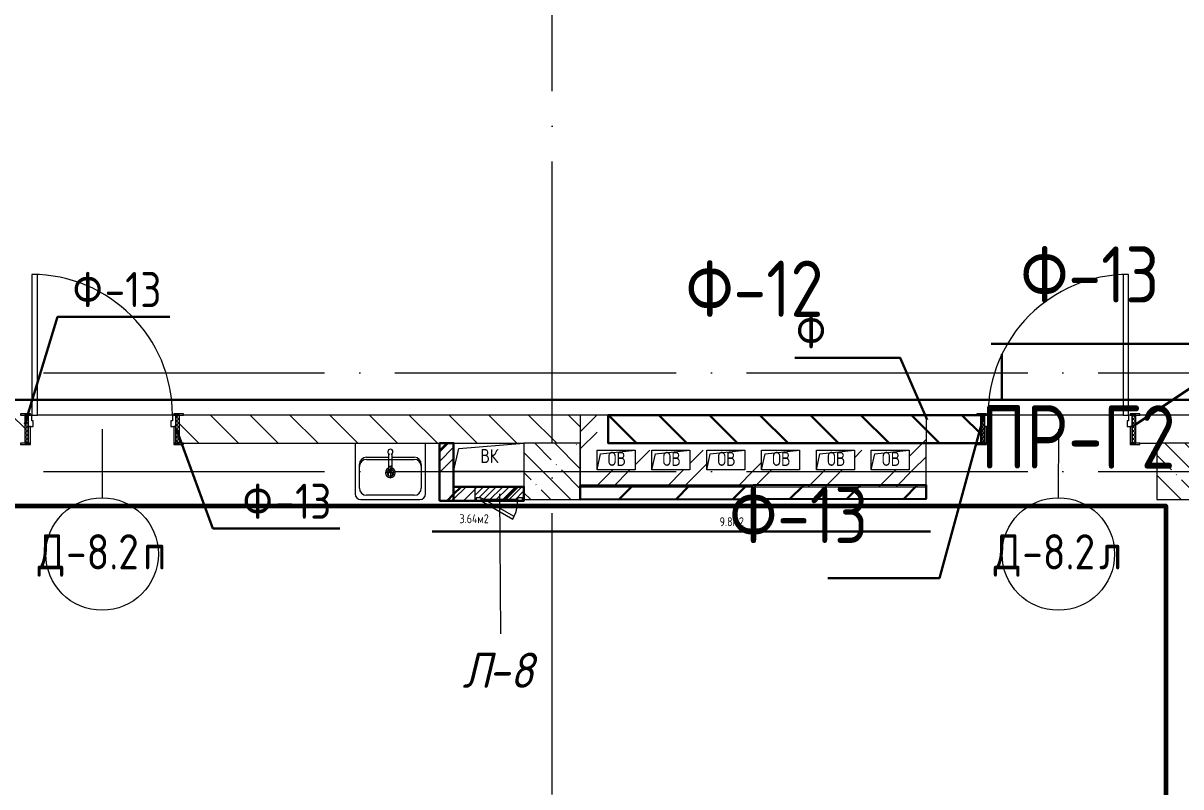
# Model space of a CAD drawing. Header units: millimetres. Extents: x -592259 to 288321, y -552984 to 293768.
# Drawn here: x 43100 to 51333, y -210508 to -205081 of the extents above; entities that cross this region are included whole.
import ezdxf

# ---------------------------------------------------------------- set-up
doc = ezdxf.new("R2010")
doc.units = ezdxf.units.MM
doc.linetypes.add('ADSK_Линия сетки', pattern=[2500, 2000, -250, 0, -250])
for name, color, linetype, lineweight in [('0) блоки', 6, 'Continuous', 30), ('0.3) ПГП 6 вып', 4, 'Continuous', 30), ('2)Фарх готовы', 3, 'Continuous', 30), ('2)Фархверки', 40, 'Continuous', 30), ('3) Перемычки готовы', 3, 'Continuous', 30), ('4) Штукатурка', 6, 'Continuous', 30), ('4.6) Швы', 6, 'Continuous', 30), ('4.7) Штук. 6 вып.', 6, 'Continuous', 30), ('6.1) Шпаклевка 5 вып.', 160, 'Continuous', 60), ('A-DETL-GENF-OTLN', 250, 'Continuous', 5), ('A-DOOR-____-IDEN', 250, 'Continuous', 9), ('A-DOOR-____-MCUT', 250, 'Continuous', 5), ('A-DOOR-____-OTLN', 250, 'Continuous', 5), ('A-DOOR-FRAM-MCUT', 250, 'Continuous', 5), ('A-DOOR-FRAM-OTLN', 250, 'Continuous', 5), ('A-FLOR-____-OTLN', 250, 'Continuous', 9), ('A-GENM-____-MCUT', 250, 'Continuous', 25), ('A-GENM-____-OTLN', 250, 'Continuous', 9), ('A-GLAZ-____-OTLN', 250, 'Continuous', 5), ('A-WALL-____-MCUT', 250, 'Continuous', 13), ('A-WALL-____-PATT', 250, 'Continuous', 13), ('P-SANR-FIXT-OTLN', 250, 'Continuous', 9), ('S-COLS-____-MCUT', 250, 'Continuous', 25), ('S-COLS-____-OTLN', 250, 'Continuous', 9), ('S-GRID-____-OTLN', 250, 'Continuous', 9)]:
    doc.layers.add(name, color=color, linetype=linetype, lineweight=lineweight)
doc.styles.add('GOST Common_1', font='', dxfattribs={"width": 0.9, "height": 250})
doc.styles.add('ISOCPEUR', font='isocpeur.ttf', dxfattribs={"width": 0.8, "height": 100})
doc.styles.add('ISOCPEUR_I', font='isocpeui.ttf', dxfattribs={"width": 0.9, "height": 12.5})
doc.styles.add('ISOCPEUR_I_1', font='ГОСТ тип А.ttf', dxfattribs={"height": 2500})
doc.styles.add('А3', font='ГОСТ тип А.ttf')
doc.styles.get('GOST Common_1').set_extended_font_data('GOST Common')
pattern_1 = [(135, (1751.41, 164.685), (-14.14214, -14.14214), []), (225, (1751.41, 164.685), (14.14214, -14.14214), [])]
pattern_2 = [(45, (-371.384, 164.685), (-14.1421, 14.1421), []), (135, (-371.384, 164.685), (-14.1421, -14.1421), [])]
pattern_3 = [(45, (-3188.22, -259241.4), (-224.5064, 224.5064), []), (45, (-3108.85, -259241.4), (0, 449.0128), []), (45, (-3267.6, -259241.4), (0, 449.0128), [])]
pattern_4 = [(45, (-3188.22, -259241.4), (-251.4472, 251.4472), []), (45, (-3188.22, -258860.4), (-251.4472, 251.4472), [])]

# ---------------------------------------------------------------- blocks, each defined once
blk = doc.blocks.new('Раковина_АИ_3D_Рен_МГН_Santek Neo 50 - Раковина 500x400x170-V25-АР1_Маркировочный план 3 этажа')
at = {"layer": 'P-SANR-FIXT-OTLN', "lineweight": 5}
for p, q in [((-250, 25), (-250, -335)), ((250, -335), (250, 25)), ((-170, -75), (-10, -75)), ((-10, -167), (-10, -50.2)), ((10, -50.2), (10, -167)), ((10, -75), (170, -75)), ((-220, -295), (-220, -125)), ((-220, -295), (-220, -139.7)), ((-170, -89.7), (170, -89.7)), ((-5.9, -137), (-7, -137)), ((-7, -137), (-7, -137)), ((-5.9, -137), (5.9, -137)), ((0, -150), (0, -220)), ((7, -137), (5.9, -137)), ((7, -137), (7, -137)), ((220, -125), (220, -295)), ((220, -139.7), (220, -295)), ((35, -185), (-35, -185)), ((-10, -167), (10, -167)), ((-210, -375), (210, -375)), ((170, -345), (-170, -345)), ((170, -345), (-170, -345))]:
    blk.add_line(p, q, dxfattribs=at)
for centre, radius, start, end in [((-170, -125), 50, 90, 180), ((0, -35), 18, 360, 180), ((0, -35), 18, 180, 250.80897), ((0, -35), 18, 289.19103, 360), ((0, -35), 18, 295.19321, 300), ((0, -35), 18, 309.99941, 315), ((0, -35), 18, 324.99969, 330), ((170, -125), 50, 0, 90), ((-170, -139.7), 50, 90, 180), ((0, -185), 35, 0, 180), ((0, -185), 35, 106.67272, 180), ((0, -185), 23, 360, 180), ((0, -185), 23, 115.32987, 180), ((0, -185), 23, 360, 64.67013), ((0, -185), 35, 0, 73.32728), ((170, -139.7), 50, 0, 90), ((0, -185), 35, 180, 0), ((0, -185), 35, 180, 360), ((0, -185), 23, 180, 360), ((0, -185), 23, 180, 360), ((-170, -295), 50, 180, 270), ((-170, -295), 50, 180, 270), ((170, -295), 50, 270, 0), ((170, -295), 50, 270, 0), ((-210, -335), 40, 180, 270), ((210, -335), 40, 270, 0)]:
    blk.add_arc(centre, radius, start, end, dxfattribs=at)
for points in [[(-6.2, -51.9), (-6.1, -51.9), (-6, -52), (-5.9, -52)], [(5.9, -52), (6, -52), (6.1, -51.9), (6.2, -51.9)]]:
    blk.add_open_spline(points, degree=3, dxfattribs=at)
blk = doc.blocks.new('Сифон Orio для МГН - Сифон бутылочный-V29-АР1_Маркировочный план 3 этажа')
at = {"layer": 'P-SANR-FIXT-OTLN', "lineweight": 5}
for start, end in [(90, 233.74325), (165, 233.74325), (165, 233.74325), (165, 180), (105, 135), (105, 135), (306.25675, 90), (345, 75), (345, 75), (45, 75), (345, 15), (195, 233.74325), (306.25675, 315), (306.25675, 315), (306.25675, 315)]:
    blk.add_arc((0, 0), 16, start, end, dxfattribs=at)
blk = doc.blocks.new('Дверь_СКБ_1Ст_Внутренняя - Д-8_2п_1100x2100h_Кабинет директора_ Канцелярия_ Бухгалтерия_ Кабинеты заместителей директора_ Кабинет организатора внеклассной и внешкольной-41904973-АР1_Маркировочный план 3 этажа')
at = {"layer": 'A-DOOR-____-OTLN'}
h = blk.add_hatch(dxfattribs=at)
h.set_pattern_fill('FP_3', color=256, style=0, pattern_type=2)
h.set_pattern_definition(pattern_1)
h.paths.add_polyline_path([(537.5, -100), (562.5, -100), (562.5, 100), (537.5, 100), (537.5, 95.5)])
at = {"layer": 'A-DOOR-FRAM-OTLN'}
h = blk.add_hatch(dxfattribs=at)
h.set_pattern_fill('FP_4', color=256, style=0, pattern_type=2)
h.set_pattern_definition(pattern_2)
h.paths.add_polyline_path([(-537.5, -100), (-512.5, -100), (-512.5, 100), (-537.5, 100)])
at = {"layer": 'A-DOOR-____-MCUT'}
for p, q in [((-487.5, 1100), (-487.5, 100)), ((-447.5, 1100), (-487.5, 1100)), ((-447.5, 100), (-447.5, 1100)), ((-487.5, 100), (-447.5, 100))]:
    blk.add_line(p, q, dxfattribs=at)
at = {"layer": 'A-DOOR-____-OTLN'}
blk.add_arc((-487.5, 100), 1000, 360, 90, dxfattribs=at)
at = {"layer": 'A-DOOR-FRAM-MCUT'}
for p, q in [((-497.5, 108), (-567.5, 108)), ((-567.5, 108), (-567.5, 100)), ((-567.5, 100), (-497.5, 100)), ((-512.5, 100), (-537.5, 100)), ((-537.5, 100), (-537.5, -100)), ((-487.5, 100), (-512.5, 100)), ((-512.5, 100), (-512.5, 20)), ((-512.5, -100), (-512.5, 100)), ((-497.5, 100), (-512.5, 100)), ((-512.5, 100), (-512.5, 99)), ((-512.5, 99), (-497.5, 99)), ((-497.5, 100), (-497.5, 108)), ((-497.5, 99), (-497.5, 100)), ((-487.5, 60), (-487.5, 100)), ((512.5, 100), (512.5, 60)), ((537.5, 100), (512.5, 100)), ((592.5, 108), (522.5, 108)), ((522.5, 108), (522.5, 100)), ((537.5, 100), (522.5, 100)), ((522.5, 100), (522.5, 99)), ((522.5, 100), (592.5, 100)), ((522.5, 99), (537.5, 99)), ((537.5, 20), (537.5, 100)), ((562.5, 100), (537.5, 100)), ((537.5, 100), (537.5, -100)), ((537.5, 99), (537.5, 100)), ((562.5, -100), (562.5, 100)), ((592.5, 100), (592.5, 108)), ((-512.5, 20), (-477.5, 20)), ((-497.5, 20), (-512.5, 20)), ((-512.5, 20), (-512.5, -100)), ((-497.5, -100), (-497.5, 20)), ((-477.5, 60), (-487.5, 60)), ((-477.5, 20), (-477.5, 60)), ((512.5, 60), (502.5, 60)), ((502.5, 60), (502.5, 20)), ((502.5, 20), (537.5, 20)), ((537.5, 20), (522.5, 20)), ((522.5, 20), (522.5, -100)), ((537.5, -100), (537.5, 20)), ((-497.5, -100), (-567.5, -100)), ((-567.5, -100), (-567.5, -108)), ((-567.5, -108), (-497.5, -108)), ((-537.5, -100), (-512.5, -100)), ((-512.5, -100), (-497.5, -100)), ((-497.5, -108), (-497.5, -100)), ((522.5, -100), (537.5, -100)), ((592.5, -100), (522.5, -100)), ((522.5, -100), (522.5, -108)), ((522.5, -108), (592.5, -108)), ((537.5, -100), (562.5, -100)), ((592.5, -108), (592.5, -100))]:
    blk.add_line(p, q, dxfattribs=at)
blk = doc.blocks.new('Дверь_СКБ_1Ст_Внутренняя - Д-8_2л_1100x2100h_Кабинет директора_ Канцелярия_ Бухгалтерия_ Кабинеты заместителей директора_ Кабинет организатора внеклассной и внешкольной 2-42643613-АР1_Маркировочный план 3 этажа')
at = {"layer": 'A-DOOR-____-OTLN'}
h = blk.add_hatch(dxfattribs=at)
h.set_pattern_fill('FP_3', color=256, style=0, pattern_type=2)
h.set_pattern_definition(pattern_1)
h.paths.add_polyline_path([(537.5, -100), (562.5, -100), (562.5, 100), (537.5, 100), (537.5, 95.5)])
at = {"layer": 'A-DOOR-FRAM-OTLN'}
h = blk.add_hatch(dxfattribs=at)
h.set_pattern_fill('FP_4', color=256, style=0, pattern_type=2)
h.set_pattern_definition(pattern_2)
h.paths.add_polyline_path([(-512.5, -100), (-512.5, 100), (-537.5, 100), (-537.5, -100)])
at = {"layer": 'A-DOOR-____-MCUT'}
for p, q in [((512.5, 1100), (472.5, 1100)), ((472.5, 1100), (472.5, 100)), ((512.5, 100), (512.5, 1100)), ((472.5, 100), (512.5, 100))]:
    blk.add_line(p, q, dxfattribs=at)
at = {"layer": 'A-DOOR-____-OTLN'}
blk.add_arc((512.5, 100), 1000, 90, 180, dxfattribs=at)
at = {"layer": 'A-DOOR-FRAM-MCUT'}
for p, q in [((-497.5, 108), (-567.5, 108)), ((-567.5, 108), (-567.5, 100)), ((-567.5, 100), (-497.5, 100)), ((-512.5, 100), (-537.5, 100)), ((-537.5, 100), (-537.5, -100)), ((-487.5, 100), (-512.5, 100)), ((-512.5, 100), (-512.5, 20)), ((-512.5, -100), (-512.5, 100)), ((-497.5, 100), (-512.5, 100)), ((-512.5, 100), (-512.5, 99)), ((-512.5, 99), (-497.5, 99)), ((-497.5, 100), (-497.5, 108)), ((-497.5, 99), (-497.5, 100)), ((-487.5, 60), (-487.5, 100)), ((512.5, 100), (512.5, 60)), ((537.5, 100), (512.5, 100)), ((592.5, 108), (522.5, 108)), ((522.5, 108), (522.5, 100)), ((537.5, 100), (522.5, 100)), ((522.5, 100), (522.5, 99)), ((522.5, 100), (592.5, 100)), ((522.5, 99), (537.5, 99)), ((537.5, 20), (537.5, 100)), ((562.5, 100), (537.5, 100)), ((537.5, 100), (537.5, -100)), ((537.5, 99), (537.5, 100)), ((562.5, -100), (562.5, 100)), ((592.5, 100), (592.5, 108)), ((-512.5, 20), (-477.5, 20)), ((-497.5, 20), (-512.5, 20)), ((-512.5, 20), (-512.5, -100)), ((-497.5, -100), (-497.5, 20)), ((-477.5, 60), (-487.5, 60)), ((-477.5, 20), (-477.5, 60)), ((512.5, 60), (502.5, 60)), ((502.5, 60), (502.5, 20)), ((502.5, 20), (537.5, 20)), ((537.5, 20), (522.5, 20)), ((522.5, 20), (522.5, -100)), ((537.5, -100), (537.5, 20)), ((-497.5, -100), (-567.5, -100)), ((-567.5, -100), (-567.5, -108)), ((-567.5, -108), (-497.5, -108)), ((-537.5, -100), (-512.5, -100)), ((-512.5, -100), (-497.5, -100)), ((-497.5, -108), (-497.5, -100)), ((522.5, -100), (537.5, -100)), ((592.5, -100), (522.5, -100)), ((522.5, -100), (522.5, -108)), ((522.5, -108), (592.5, -108)), ((537.5, -100), (562.5, -100)), ((592.5, -108), (592.5, -100))]:
    blk.add_line(p, q, dxfattribs=at)
blk = doc.blocks.new('_Wn_-As_OpeningMEP_floor__Rectangular - _Wn_-As_OpeningMEP_floor__Rectangular-32466847-АР1_Маркировочный план 3 этажа')
at = {"layer": 'A-DETL-GENF-OTLN', "lineweight": 5}
for p, q in [((-250, -50), (-212.2, 112.2)), ((-212.2, 112.2), (250, 150))]:
    blk.add_line(p, q, dxfattribs=at)
blk = doc.blocks.new('_Wn_-As_OpeningMEP_floor__Rectangular - _Wn_-As_OpeningMEP_floor__Rectangular-V44-АР1_Маркировочный план 3 этажа')
at = {"layer": 'A-DETL-GENF-OTLN', "lineweight": 5}
for p, q in [((-134.4, -17.2), (-110.5, 95.5)), ((-110.5, 95.5), (135, 120))]:
    blk.add_line(p, q, dxfattribs=at)
blk = doc.blocks.new('_Wn_-As_OpeningMEP_floor__Rectangular - _Wn_-As_OpeningMEP_floor__Rectangular-32466859-АР1_Маркировочный план 3 этажа')
at = {"layer": 'A-DETL-GENF-OTLN', "lineweight": 5}
for p, q in [((-135, -20), (-110.5, 95.5)), ((-110.5, 95.5), (135, 120))]:
    blk.add_line(p, q, dxfattribs=at)
blk = doc.blocks.new('_Wn_-As_OpeningMEP_floor__Rectangular - _Wn_-As_OpeningMEP_floor__Rectangular-V45-АР1_Маркировочный план 3 этажа')
at = {"layer": 'A-DETL-GENF-OTLN', "lineweight": 5}
for p, q in [((-135, -20), (-110.5, 95.5)), ((-110.5, 95.5), (135, 120))]:
    blk.add_line(p, q, dxfattribs=at)
blk = doc.blocks.new('BSC_Колонна _Прямоугольная - 400x400-V58-АР1_Маркировочный план 3 этажа')
at = {"layer": 'S-COLS-____-OTLN', "lineweight": 5}
h = blk.add_hatch(dxfattribs=at)
h.set_pattern_fill('FP_32', color=256, style=0, pattern_type=2)
h.set_pattern_definition([(135, (-50049.98, -50975), (-142.5619, -142.5619), []), (135, (-49907.42, -50975), (-142.5619, -142.5619), [252.016, -50.403, 3.353, -47.05])])
h.paths.add_polyline_path([(200, -200), (200, 200), (-200, 200), (-200, -200)])
at = {"layer": 'S-COLS-____-MCUT', "lineweight": 5}
for p, q in [((200, 200), (-200, 200)), ((-200, 200), (-200, -109)), ((200, -200), (200, 200)), ((-200, -109), (-200, -199)), ((-200, -200), (200, -200))]:
    blk.add_line(p, q, dxfattribs=at)
blk = doc.blocks.new('BSC_Колонна _Прямоугольная - 400x400-V59-АР1_Маркировочный план 3 этажа')
at = {"layer": 'S-COLS-____-OTLN', "lineweight": 5}
h = blk.add_hatch(dxfattribs=at)
h.set_pattern_fill('FP_33', color=256, style=0, pattern_type=2)
h.set_pattern_definition([(135, (-54549.98, -50975), (-142.5619, -142.5619), []), (135, (-54407.42, -50975), (-142.5619, -142.5619), [252.016, -50.403, 3.353, -47.05])])
h.paths.add_polyline_path([(0, -200), (200, -200), (200, 200), (-200, 200), (-200, -200)])
at = {"layer": 'S-COLS-____-MCUT', "lineweight": 5}
for p, q in [((200, 200), (-200, 200)), ((-200, 200), (-200, -200)), ((200, -200), (200, 200)), ((-200, -200), (200, -200))]:
    blk.add_line(p, q, dxfattribs=at)
blk = doc.blocks.new('АР_Люк - ЛРС_ВК_350х400_наружный_NCS S 1000-N-42749090-АР1_Маркировочный план 3 этажа')
at = {"layer": 'A-DOOR-____-OTLN'}
h = blk.add_hatch(dxfattribs=at)
h.set_pattern_fill('FP_54', color=256, style=0, pattern_type=2)
h.set_pattern_definition([(45, (125, 0), (-22.6274, 22.6274), [])])
h.paths.add_polyline_path([(-5, 50), (-5, 30), (-40, 30), (-40, 50), (-50, 50), (-50, -50), (300, -50), (300, 50), (290, 50), (290, 47.1), (275.5, 43), (290, 43), (290, 30), (255, 30), (255, 37.1), (265, 40), (255, 41), (255, 50), (250, 50), (249.2, 40), (245, 32.7), (215, 50), (19.8, 50)])
at = {"layer": 'A-DETL-GENF-OTLN', "lineweight": 5}
for p, q in [((300, 50), (-50, 50)), ((-50, 50), (-50, -50)), ((300, -50), (300, 50)), ((-50, -50), (300, -50))]:
    blk.add_line(p, q, dxfattribs=at)
at = {"layer": 'A-DOOR-____-MCUT', "lineweight": 5}
for p, q in [((29.8, 180), (19.8, 162.7)), ((255, 50), (29.8, 180)), ((19.8, 162.7), (245, 32.7)), ((-5, 50), (-40, 50)), ((-40, 50), (-40, 30)), ((-40, 30), (-5, 30)), ((-5, 30), (-5, 50)), ((245, 32.7), (255, 50)), ((290, 50), (255, 50)), ((255, 50), (255, 30)), ((255, 30), (290, 30)), ((290, 30), (290, 50))]:
    blk.add_line(p, q, dxfattribs=at)
blk.add_arc((255, 50), 260, 150, 180, dxfattribs=at)
at = {"layer": 'A-DOOR-____-OTLN'}
blk.add_line((255, 50), (29.8, 180), dxfattribs=at)
blk = doc.blocks.new('ASML_АР_Отделка Люка - ВО Отделка люков_Грунтовка 0_Шпатлевка 0_Окраска 0_0-42723977-АР1_Маркировочный план 3 этажа')
at = {"layer": 'A-GENM-____-MCUT', "lineweight": 5}
for p, q in [((-165, 3), (-175, 3)), ((-175, 3), (-175, 0)), ((102.1, 3), (-130, 3)), ((130, 3), (126, 3)), ((175, 3), (165, 3)), ((175, 0), (175, 3)), ((-175, 0), (-165, 0)), ((-130, 0), (107.3, 0)), ((124.2, 0), (130, 0)), ((165, 0), (175, 0))]:
    blk.add_line(p, q, dxfattribs=at)
blk = doc.blocks.new('ADSK_Марка_Дверь - Типоразмер_ADSK_Марка-30565456-АР1_Маркировочный план 3 этажа')
at = {"layer": 'A-DOOR-____-IDEN'}
blk.add_circle((0, 0), 4, dxfattribs=at)

msp = doc.modelspace()

# ---------------------------------------------------------------- hatches: boundary and pattern name
at = {"layer": '0) блоки'}
h = msp.add_hatch(dxfattribs=at)
h.set_pattern_fill('ANSI31', color=256, scale=80, angle=90)
h.set_pattern_definition([(135, (47261.5, -207866.4), (-179.605, -179.605), [])])
h.paths.add_polyline_path([(49911.8153, -208066.3886), (47261.4885, -208066.3886), (47261.4885, -207866.3886), (49911.8153, -207866.3886)])
at = {"layer": '0.3) ПГП 6 вып'}
h = msp.add_hatch(dxfattribs=at)
h.set_pattern_fill('ANSI31', color=4, scale=90)
h.paths.add_polyline_path([(46061.7763, -208475.3886), (46161.7763, -208475.3886), (46161.7763, -208065.4717), (46061.7763, -208065.4717)])
h = msp.add_hatch(dxfattribs=at)
h.set_pattern_fill('ANSI31', color=4, scale=90)
h.paths.add_polyline_path([(47061.7544, -208466.3886), (49520.7796, -208462.6033), (49520.7796, -208362.6033), (47061.7544, -208366.3886)])
h = msp.add_hatch(dxfattribs=at)
h.set_pattern_fill('ANSI31', color=4, scale=90)
h.paths.add_polyline_path([(46161.7763, -208475.3886), (46661.7983, -208475.3886), (46661.7983, -208375.3886), (46161.7763, -208375.3886)])
at = {"layer": 'A-WALL-____-PATT', "lineweight": 15, "true_color": 0x000000}
h = msp.add_hatch(dxfattribs=at)
h.set_pattern_fill('FP_1', color=18, style=0, pattern_type=2)
h.set_pattern_definition([(135, (-3188.22, -259241.39), (-141.42136, -141.42136), [])])
h.paths.add_polyline_path([(46161.7257, -208066.3892), (46161.7763, -208066.3886), (47062.3763, -208066.3886), (47061.7544, -207866.3892), (44211.7763, -207866.3892), (44211.7763, -208066.3892), (46061.7763, -208066.3892)])
h.paths.add_polyline_path([(41961.7763, -208066.3892), (43111.7763, -208066.3886), (43111.7763, -207866.3892), (41961.7763, -207866.3892)])
h = msp.add_hatch(dxfattribs=at)
h.set_pattern_fill('FP_2', color=18, style=0, pattern_type=2)
h.set_pattern_definition(pattern_4)
h.paths.add_polyline_path([(47181.7763, -208256.3886), (47182.3763, -208256.3886), (47182.3763, -207866.3886), (47062.3766, -207866.3892), (47062.3763, -208256.3886), (47151.7298, -208256.3886)])
h = msp.add_hatch(dxfattribs=at)
h.set_pattern_fill('FP_2', color=18, style=0, pattern_type=2)
h.set_pattern_definition(pattern_4)
h.paths.add_polyline_path([(49521.8153, -208256.3886), (49521.8153, -207866.3886), (49401.8156, -207866.3892), (49401.8153, -208256.3886), (49521.7763, -208256.3886)])
h = msp.add_hatch(dxfattribs=at)
h.set_pattern_fill('FP_9', color=18, style=0, pattern_type=2)
h.set_pattern_definition(pattern_3)
h.paths.add_polyline_path([(46062.0636, -208475.3886), (46161.7763, -208475.3886), (46161.7257, -208066.3892), (46061.7763, -208067.546), (46061.7763, -208475.3886)])
h = msp.add_hatch(dxfattribs=at)
h.set_pattern_fill('FP_2', color=18, style=0, pattern_type=2)
h.set_pattern_definition(pattern_4)
h.paths.add_polyline_path([(47571.7763, -208256.3886), (47571.7763, -208116.3886), (47451.7763, -208116.3886), (47451.7763, -208256.3886)])
h = msp.add_hatch(dxfattribs=at)
h.set_pattern_fill('FP_2', color=18, style=0, pattern_type=2)
h.set_pattern_definition(pattern_4)
h.paths.add_polyline_path([(47841.7764, -208256.3886), (47961.7763, -208256.3886), (47961.7763, -208116.3886), (47841.7763, -208116.3886), (47841.7763, -208237.8127)])
h = msp.add_hatch(dxfattribs=at)
h.set_pattern_fill('FP_2', color=18, style=0, pattern_type=2)
h.set_pattern_definition(pattern_4)
h.paths.add_polyline_path([(48305.1684, -208256.3886), (48351.7763, -208256.3886), (48351.776, -208116.3886), (48231.7763, -208116.3886), (48231.7763, -208256.3886)])
h = msp.add_hatch(dxfattribs=at)
h.set_pattern_fill('FP_2', color=18, style=0, pattern_type=2)
h.set_pattern_definition(pattern_4)
h.paths.add_polyline_path([(49011.7763, -208256.3886), (49131.7763, -208256.3886), (49131.7763, -208116.3886), (49011.7763, -208116.3886), (49011.7763, -208227.4837)])
h = msp.add_hatch(dxfattribs=at)
h.set_pattern_fill('FP_2', color=18, style=0, pattern_type=2)
h.set_pattern_definition(pattern_4)
h.paths.add_polyline_path([(47062.3763, -208376.3886), (49521.8153, -208376.3577), (49521.7763, -208256.3886), (47062.3763, -208256.3892), (47062.3763, -208293.2956)])
h = msp.add_hatch(dxfattribs=at)
h.set_pattern_fill('FP_9', color=18, style=0, pattern_type=2)
h.set_pattern_definition(pattern_3)
h.paths.add_polyline_path([(46167.4638, -208475.3886), (46311.7544, -208475.3886), (46311.7544, -208375.3886), (46161.7763, -208375.3886), (46161.7763, -208475.3886)])

# ---------------------------------------------------------------- linework, layer by layer
at = {"layer": '0) блоки'}
msp.add_lwpolyline([(49911.8153, -208066.3886), (47261.4885, -208066.3886), (47261.4885, -207866.3886), (49911.8153, -207866.3886)], close=True, dxfattribs=at)
at = {"layer": '0.3) ПГП 6 вып'}
for points in [[(46061.7763, -208475.3886), (46161.7763, -208475.3886), (46161.7763, -208065.4717), (46061.7763, -208065.4717)], [(47061.7544, -208466.3886), (49520.7796, -208462.6033), (49520.7796, -208362.6033), (47061.7544, -208366.3886)], [(46161.7763, -208475.3886), (46661.7983, -208475.3886), (46661.7983, -208375.3886), (46161.7763, -208375.3886)]]:
    msp.add_lwpolyline(points, close=True, dxfattribs=at)
at = {"layer": '2)Фарх готовы'}
for points in [[(50980.9676, -207952.3765), (51876.7133, -207359.0675), (49983.2619, -207359.0675)], [(49529.8373, -207900.3647), (49338.1623, -207460.0806), (49288.2085, -207460.0806), (48588.2085, -207460.0806)], [(49930.3284, -207879.56), (49615.9204, -209024.6679), (49522.2991, -209024.6679), (48822.2991, -209024.6679)]]:
    msp.add_lwpolyline(points, dxfattribs=at)
at = {"layer": '2)Фархверки'}
for points in [[(43111.5761, -207931.5718), (43345.6294, -207166.9978), (43444.4519, -207166.9978), (44144.4519, -207166.9978)], [(44188.2212, -207962.7789), (44450.2806, -208671.5961), (44653.1267, -208671.5961), (45353.1267, -208671.5961)]]:
    msp.add_lwpolyline(points, dxfattribs=at)
at = {"layer": '4) Штукатурка'}
for p, q in [((50060.3055, -207758.4176), (50060.3055, -207433.6303)), ((50060.3055, -207433.6303), (50060.3055, -207758.4176)), ((29649.1241, -207758.4176), (50060.3055, -207758.4176)), ((50060.3055, -207758.4176), (65776.1425, -207758.4176))]:
    msp.add_line(p, q, dxfattribs=at)
at = {"layer": '4.6) Швы'}
for points in [[(43151.7763, -207758.4176), (44395.5808, -207758.4176)], [(46056.1081, -207758.4176), (47299.9125, -207758.4176)], [(49396.7068, -207758.4176), (50640.5112, -207758.4176)], [(50060.3055, -207758.4176), (51304.11, -207758.4176)]]:
    msp.add_lwpolyline(points, dxfattribs=at)
at = {"layer": '4.7) Штук. 6 вып.'}
msp.add_lwpolyline([(46008.6719, -208692.754), (49552.1091, -208692.754)], dxfattribs=at)
at = {"layer": '6.1) Шпаклевка 5 вып.'}
msp.add_lwpolyline([(42561.7544, -208511.0427), (51226.0096, -208511.0427), (51226.0096, -215516.3886), (42561.7544, -215516.3886)], close=True, dxfattribs=at)
at = {"layer": 'A-DOOR-____-IDEN', "color": 18, "true_color": 0x000000}
for p, q in [((43661.7763, -207966.3892), (43661.3189, -208453.6272)), ((50461.8153, -207966.3892), (50461.3579, -208453.6272)), ((46486.7544, -208425.3886), (46495.2254, -209420.8651))]:
    msp.add_line(p, q, dxfattribs=at)
at = {"layer": 'A-FLOR-____-OTLN', "color": 18, "lineweight": 5, "true_color": 0x000000}
for p, q in [((44161.7763, -207866.3892), (43201.7763, -207866.3892)), ((50921.8153, -207866.3892), (49961.8153, -207866.3892)), ((46661.7544, -208266.3886), (46161.7763, -208266.3886))]:
    msp.add_line(p, q, dxfattribs=at)
at = {"layer": 'A-WALL-____-MCUT', "color": 18, "lineweight": 15, "true_color": 0x000000}
for p, q in [((47062.3763, -207866.3892), (44241.7763, -207866.3892)), ((47062.3763, -207866.3886), (47062.3763, -208376.3886)), ((49521.8153, -207866.3886), (47062.3763, -207866.3886)), ((49881.8153, -207866.3892), (49521.8153, -207866.3892)), ((49521.8153, -207866.3892), (49521.8153, -208066.3892)), ((52066.7763, -207866.3892), (51041.8153, -207866.3892)), ((44241.7763, -208066.3892), (46661.7544, -208066.3892)), ((46061.7763, -208066.3892), (46061.7763, -208475.3886)), ((46161.7763, -208375.3886), (46161.7763, -208066.3892)), ((47182.3763, -208256.3886), (47182.3763, -208116.3886)), ((47182.3763, -208116.3886), (47451.7763, -208116.3886)), ((47451.7763, -208116.3886), (47451.7763, -208256.3886)), ((47571.7763, -208256.3886), (47571.7763, -208116.3886)), ((47571.7763, -208116.3886), (47841.7763, -208116.3886)), ((47841.7763, -208116.3886), (47841.7763, -208256.3886)), ((47961.7763, -208256.3886), (47961.7763, -208116.3886)), ((47961.7763, -208116.3886), (48231.7763, -208116.3886)), ((48231.7763, -208116.3886), (48231.7763, -208256.3886)), ((48351.7763, -208256.3886), (48351.7763, -208116.3886)), ((48351.7763, -208116.3886), (48621.7763, -208116.3886)), ((48621.7763, -208116.3886), (48621.7763, -208256.3886)), ((48741.7763, -208256.3886), (48741.7763, -208116.3886)), ((48741.7763, -208116.3886), (49011.7763, -208116.3886)), ((49011.7763, -208116.3886), (49011.7763, -208256.3886)), ((49131.7763, -208256.3886), (49131.7763, -208116.3886)), ((49131.7763, -208116.3886), (49401.8153, -208116.3886)), ((49401.8153, -208116.3886), (49401.8153, -208256.3886)), ((49521.8153, -208066.3892), (49881.8153, -208066.3892)), ((49521.8153, -208376.3886), (49521.8153, -208066.3892)), ((51041.8153, -208066.3892), (51161.7544, -208066.3892)), ((47451.7763, -208256.3886), (47182.3763, -208256.3886)), ((47841.7763, -208256.3886), (47571.7763, -208256.3886)), ((48231.7763, -208256.3886), (47961.7763, -208256.3886)), ((48621.7763, -208256.3886), (48351.7763, -208256.3886)), ((49011.7763, -208256.3886), (48741.7763, -208256.3886)), ((49401.8153, -208256.3886), (49131.7763, -208256.3886)), ((46661.7544, -208375.3886), (46161.7763, -208375.3886)), ((47062.3763, -208376.3886), (49521.8153, -208376.3886)), ((46061.7763, -208475.3886), (46321.7544, -208475.3886)), ((46396.7544, -208475.3886), (46616.7544, -208475.3886)), ((46651.7544, -208475.3886), (46661.7544, -208475.3886)), ((46661.7544, -208475.3886), (46661.7544, -208468.3886))]:
    msp.add_line(p, q, dxfattribs=at)
at = {"layer": 'S-GRID-____-OTLN', "color": 18, "linetype": 'ADSK_Линия сетки', "true_color": 0x000000}
for p, q in [((46861.7763, -220563.733), (46861.7763, -199653.1503)), ((-6757.7749, -207566.3886), (70471.963, -207566.3886)), ((-6757.7749, -208266.3886), (70471.963, -208266.3886))]:
    msp.add_line(p, q, dxfattribs=at)

# ---------------------------------------------------------------- block references
at = {"layer": 'A-DOOR-____-IDEN', "color": 18, "true_color": 0x000000, "xscale": 99.99999999999993, "yscale": 99.99999999999993, "zscale": 99.99999999999993}
for p in [(43661.7763, -208853.6272), (50461.8153, -208853.6272)]:
    msp.add_blockref('ADSK_Марка_Дверь - Типоразмер_ADSK_Марка-30565456-АР1_Маркировочный план 3 этажа', p, dxfattribs=at)
at = {"layer": 'A-DOOR-____-OTLN', "color": 18, "true_color": 0x000000}
for name, p in [('Дверь_СКБ_1Ст_Внутренняя - Д-8_2п_1100x2100h_Кабинет директора_ Канцелярия_ Бухгалтерия_ Кабинеты заместителей директора_ Кабинет организатора внеклассной и внешкольной-41904973-АР1_Маркировочный план 3 этажа', (43649.2763, -207966.3892)), ('Дверь_СКБ_1Ст_Внутренняя - Д-8_2л_1100x2100h_Кабинет директора_ Канцелярия_ Бухгалтерия_ Кабинеты заместителей директора_ Кабинет организатора внеклассной и внешкольной 2-42643613-АР1_Маркировочный план 3 этажа', (50449.3153, -207966.3892))]:
    msp.add_blockref(name, p, dxfattribs=at)
at = {"layer": 'A-DOOR-____-OTLN', "color": 18, "true_color": 0x000000, "rotation": 180}
msp.add_blockref('АР_Люк - ЛРС_ВК_350х400_наружный_NCS S 1000-N-42749090-АР1_Маркировочный план 3 этажа', (46611.7544, -208425.3886), dxfattribs=at)
at = {"layer": 'A-GENM-____-OTLN', "color": 18, "lineweight": 5, "true_color": 0x000000, "rotation": 180}
msp.add_blockref('ASML_АР_Отделка Люка - ВО Отделка люков_Грунтовка 0_Шпатлевка 0_Окраска 0_0-42723977-АР1_Маркировочный план 3 этажа', (46486.7544, -208465.3886), dxfattribs=at)
at = {"layer": 'A-GLAZ-____-OTLN', "color": 18, "true_color": 0x000000}
for name, p in [('_Wn_-As_OpeningMEP_floor__Rectangular - _Wn_-As_OpeningMEP_floor__Rectangular-32466847-АР1_Маркировочный план 3 этажа', (46411.7763, -208216.3886)), ('_Wn_-As_OpeningMEP_floor__Rectangular - _Wn_-As_OpeningMEP_floor__Rectangular-V44-АР1_Маркировочный план 3 этажа', (47316.7763, -208236.3889)), ('_Wn_-As_OpeningMEP_floor__Rectangular - _Wn_-As_OpeningMEP_floor__Rectangular-32466859-АР1_Маркировочный план 3 этажа', (47706.7763, -208236.3889)), ('_Wn_-As_OpeningMEP_floor__Rectangular - _Wn_-As_OpeningMEP_floor__Rectangular-V45-АР1_Маркировочный план 3 этажа', (48096.7763, -208236.3883)), ('_Wn_-As_OpeningMEP_floor__Rectangular - _Wn_-As_OpeningMEP_floor__Rectangular-V45-АР1_Маркировочный план 3 этажа', (48486.7763, -208236.3883)), ('_Wn_-As_OpeningMEP_floor__Rectangular - _Wn_-As_OpeningMEP_floor__Rectangular-V45-АР1_Маркировочный план 3 этажа', (48876.7763, -208236.3883)), ('_Wn_-As_OpeningMEP_floor__Rectangular - _Wn_-As_OpeningMEP_floor__Rectangular-V45-АР1_Маркировочный план 3 этажа', (49266.7763, -208236.3883))]:
    msp.add_blockref(name, p, dxfattribs=at)
at = {"layer": 'P-SANR-FIXT-OTLN', "color": 18, "lineweight": 5, "true_color": 0x000000}
for name, p in [('Раковина_АИ_3D_Рен_МГН_Santek Neo 50 - Раковина 500x400x170-V25-АР1_Маркировочный план 3 этажа', (45711.7763, -208091.3778)), ('Сифон Orio для МГН - Сифон бутылочный-V29-АР1_Маркировочный план 3 этажа', (45711.7763, -208284.3892))]:
    msp.add_blockref(name, p, dxfattribs=at)
at = {"layer": 'S-COLS-____-OTLN', "color": 18, "lineweight": 5, "true_color": 0x000000}
for name, p in [('BSC_Колонна _Прямоугольная - 400x400-V58-АР1_Маркировочный план 3 этажа', (46861.7544, -208266.3886)), ('BSC_Колонна _Прямоугольная - 400x400-V59-АР1_Маркировочный план 3 этажа', (51361.7544, -208266.3886))]:
    msp.add_blockref(name, p, dxfattribs=at)

# ---------------------------------------------------------------- texts
at = {"layer": '0.3) ПГП 6 вып', "char_height": 63.81659, "attachment_point": 1, "style": 'А3'}
for s, insert in [('3.64м2', (46203.5444, -208570.9957)), ('9.8м2', (48053.1645, -208592.3428))]:
    msp.add_mtext_dynamic_manual_height_columns(s, width=1367.025343, gutter_width=319.083, heights=[0], dxfattribs=dict(at, insert=insert))
at = {"layer": '2)Фарх готовы', "char_height": 400, "width": 526.708687, "attachment_point": 1, "style": 'GOST Common_1'}
for s, insert in [('Ф-13', (50193.7099, -206667.3125)), ('Ф-12', (47812.6103, -206768.3256)), ('Ф-13', (48123.1102, -208376.3886))]:
    msp.add_mtext(s, dxfattribs=dict(at, insert=insert))
at = {"layer": '2)Фархверки', "attachment_point": 1}
for s, insert, char_height, width, style in [('\\fGOST Common|b0|i0|c204|p34|;\\W.9;Ф', (43453.521, -206849.1602), 250, 274.177125, 'GOST Common_1'), ('-13', (43679.7398, -206849.1602), 250, 526.708687, 'GOST Common_1'), ('\\fGOST Common|b0|i0|c204|p34|;\\W.9;Ф', (48597.2777, -207142.243), 250, 274.177125, 'GOST Common_1'), ('ВК', (46351.7974, -208107.4331), 100, 160.3375, 'ISOCPEUR'), ('ОВ', (47256.7974, -208127.4334), 100, 160.3375, 'ISOCPEUR'), ('ОВ', (47646.7974, -208127.4334), 100, 160.3375, 'ISOCPEUR'), ('ОВ', (48036.7974, -208127.4329), 100, 160.3375, 'ISOCPEUR'), ('ОВ', (48426.7974, -208127.4329), 100, 160.3375, 'ISOCPEUR'), ('ОВ', (48816.7974, -208127.4329), 100, 160.3375, 'ISOCPEUR'), ('ОВ', (49206.7974, -208127.4329), 100, 160.3375, 'ISOCPEUR'), ('\\fGOST Common|b0|i0|c204|p34|;\\W.9;Ф', (44662.1959, -208353.7586), 250, 274.177125, 'GOST Common_1'), ('-13', (44888.4146, -208353.7586), 250, 526.708687, 'GOST Common_1')]:
    msp.add_mtext(s, dxfattribs=dict(at, insert=insert, char_height=char_height, width=width, style=style))
at = {"layer": '3) Перемычки готовы', "insert": (49911.7544, -207796.8891), "char_height": 450, "width": 333.502, "attachment_point": 1, "style": 'ISOCPEUR_I_1'}
msp.add_mtext('ПР-Г2', dxfattribs=at)
at = {"layer": 'A-DOOR-____-IDEN', "color": 18, "true_color": 0x000000, "char_height": 250, "attachment_point": 1}
for s, insert, width, style in [('\\fGOST Common|b0|i0|c204|p34|;\\W.9;Д', (43202.7689, -208713.1766), 245.316375, 'GOST Common_1'), ('-8.2', (43405.1752, -208713.1766), 663.79725, 'GOST Common_1'), ('\\fGOST Common|b0|i0|c204|p34|;\\W.9;Д', (50002.8079, -208713.1766), 245.316375, 'GOST Common_1'), ('-8.2', (50205.2141, -208713.1766), 663.79725, 'GOST Common_1'), ('\\fGOST Common|b0|i0|c204|p34|;\\W.9;п', (43952.8627, -208713.1766), 194.810062, 'GOST Common_1'), ('\\fGOST Common|b0|i0|c204|p34|;\\W.9;л', (50752.9016, -208713.1766), 194.810062, 'GOST Common_1'), ('\\fISOCPEUR|b0|i1|c204|p34|;\\W.9;Л', (46224.397, -209554.5109), 223.670812, 'ISOCPEUR_I'), ('-8', (46408.9439, -209554.5109), 404.0505, 'ISOCPEUR_I')]:
    msp.add_mtext(s, dxfattribs=dict(at, insert=insert, width=width, style=style))

doc.saveas('drawing.dxf')
